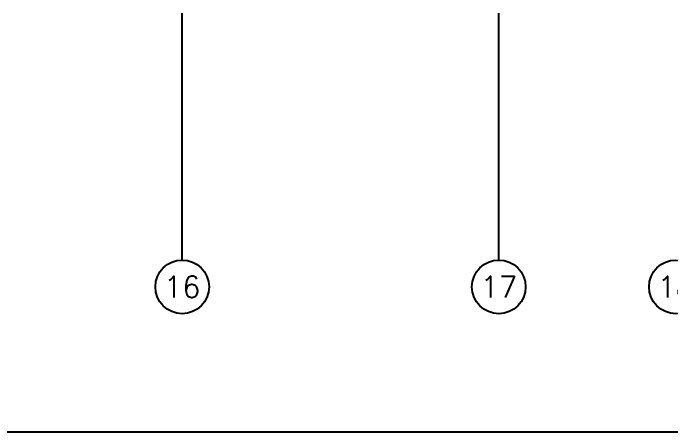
# Model space of a CAD drawing. Header units: millimetres. Extents: x 98 to 155, y -181 to 127.
# Drawn here: x 135.09 to 141.22, y -85.36 to -81.46 of the extents above; entities that cross this region are included whole.
import ezdxf
from ezdxf.enums import TextEntityAlignment as Align

# ---------------------------------------------------------------- set-up
doc = ezdxf.new("R2010")
doc.units = ezdxf.units.MM
doc.header["$LTSCALE"] = 15
doc.linetypes.add('PHANTOM', pattern=[63.5, 31.75, -6.35, 6.35, -6.35, 6.35, -6.35])
doc.linetypes.add('PHANTOM2', pattern=[1.25, 0.625, -0.125, 0.125, -0.125, 0.125, -0.125])
doc.layers.add('A-EJES', color=250, linetype='PHANTOM')
doc.layers.add('L13 Texto Grande', color=150, linetype='Continuous')
doc.styles.add('ROMANS', font='romans.shx', dxfattribs={"width": 0.8})

# ---------------------------------------------------------------- blocks, each defined once
blk = doc.blocks.new('Ejes_Torre C')
at = {"layer": 'A-EJES', "linetype": 'PHANTOM2'}
for points in [[(35.025, -2.8), (35.025, -0.5)], [(37.975, -2.8), (37.975, -0.5)]]:
    blk.add_lwpolyline(points, dxfattribs=at)
at = {"layer": 'A-EJES', "linetype": 'Continuous'}
for centre in [(35.025, -3.05), (37.975, -3.05), (39.625, -3.05)]:
    blk.add_circle(centre, 0.25, dxfattribs=at)
at = {"layer": 'A-EJES', "linetype": 'Continuous', "style": 'ROMANS'}
for s, p in [('16', (35.025, -3.05)), ('17', (37.975, -3.05)), ('18', (39.625, -3.05))]:
    blk.add_text(s, height=0.2, dxfattribs=at).set_placement(p, align=Align.MIDDLE_CENTER)

msp = doc.modelspace()

# ---------------------------------------------------------------- linework, layer by layer
at = {"layer": 'L13 Texto Grande'}
msp.add_lwpolyline([(101.6371, -85.365), (144.0528, -85.365)], dxfattribs=at)

# ---------------------------------------------------------------- block references
at = {"layer": 'A-EJES'}
msp.add_blockref('Ejes_Torre C', (101.6371, -80.965), dxfattribs=at)

doc.saveas('drawing.dxf')
